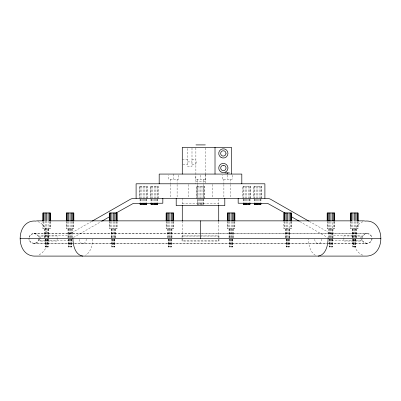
<?xml version="1.0" encoding="UTF-8"?>
<svg xmlns="http://www.w3.org/2000/svg" width="401" height="401" viewBox="0 0 401 401"><rect width="100%" height="100%" fill="white"/><g stroke="black" fill="none" stroke-linecap="round" stroke-linejoin="round"><path stroke-width="0.3" stroke-dasharray="2 1.5" d="M92.631 239.046C92.395 244.916 91.012 251.953 85.639 255.252M48 238.475C47.95 245.121 44.802 252.52 38.326 255.151M353.091 237.327C353.326 230.871 356.82 223.848 363.201 221.593M39.103 239.006C38.807 245.292 28.591 244.755 28.862 238.475M372.138 238.475C372.133 241.242 369.742 243.633 366.975 243.638L328.028 243.638M29.423 237.502L29.814 236.044L31.594 234.264L34.025 233.613L366.975 233.613L369.406 234.264L371.186 236.044L371.577 237.502M38.757 238.961L38.235 240.906L36.456 242.685L34.025 243.332L31.594 242.685L29.814 240.906L29.163 238.475M362.113 238.475L362.765 236.044L364.544 234.264L366.975 233.613M371.837 238.475L371.186 240.906L369.406 242.685L366.975 243.332L34.025 243.332M195.883 163.643L196.234 161.919L195.883 160.194M91.669 221.417L66.446 235.788L40.1 236.044L40.1 240.906L66.772 240.72A10.501 10.501 0 0 0 68.596 240.174L70.807 238.996M73.513 237.442L101.122 221.593M182.275 159.367L187.618 159.367M191.994 159.367L195.883 159.367M187.618 161.919L191.994 161.919M182.866 164.47L187.618 164.47M191.994 164.47L195.883 164.47M205.482 179.172L195.518 179.172L195.518 175.207M195.944 181.362L205.362 181.362L205.362 175.182M182.275 203.232L218.725 203.232M34.025 233.307L199.292 233.307M201.107 233.307L366.975 233.307M182.275 236.044L218.725 236.044M34.025 243.638L72.972 243.638M74.2 243.638L326.8 243.638M366.975 243.638C364.444 243.613 362.053 241.577 361.897 239.006M366.975 243.332L364.544 242.685L362.765 240.906L362.243 238.961M34.025 233.613L36.456 234.264L38.235 236.044L38.887 238.475M362.674 255.151C356.198 252.52 353.05 245.121 353 238.475M37.799 221.593C44.18 223.848 47.674 230.871 47.909 237.327M315.361 255.252C309.988 251.953 308.605 244.916 308.369 239.046M309.331 221.417L334.554 235.788L360.9 236.044L360.9 240.906L334.228 240.72A10.501 10.501 0 0 1 332.404 240.174L330.193 238.996M299.878 221.593L327.487 237.442M361.266 237.623L361.266 235.923L343.888 235.923L343.888 241.026L361.266 241.026L361.266 238.189M358.128 221.462L358.128 228.75L350.594 228.75L350.594 221.462M357.842 221.462L357.842 228.75M357.025 221.462L357.025 228.75M356.429 228.75L356.429 238.475M356.268 228.75L356.268 238.475M355.882 239.081L355.882 246.981L352.845 246.981L352.845 239.081M355.802 221.462L355.822 238.475M355.767 239.081L355.767 246.981M355.436 239.081L355.436 246.981M355.151 228.75L355.151 238.475M354.945 239.081L354.945 246.981M354.364 221.462L354.364 238.475M354.364 239.081L354.364 246.981M353.782 239.081L353.782 246.981M353.572 228.75L353.572 238.475M353.286 239.081L353.286 246.981M352.96 239.081L352.96 246.981M352.92 221.462L352.9 238.475M352.454 228.75L352.454 238.475M352.294 228.75L352.294 238.475M351.697 221.462L351.697 228.75M350.88 221.462L350.88 228.75M334.705 221.462L334.705 228.75L327.171 228.75L327.171 221.462M334.419 221.462L334.419 228.75M333.602 221.462L333.602 228.75M333.005 228.75L333.005 238.475M332.845 228.75L332.845 238.475M332.399 238.475L332.379 221.462M332.459 239.081L332.459 246.981L329.416 246.981L329.416 239.081M332.339 239.081L332.339 246.981M332.013 239.081L332.013 246.981M331.727 228.75L331.727 238.475M331.517 239.081L331.517 246.981M330.935 221.462L330.935 238.475M330.935 239.081L330.935 246.981M330.359 239.081L330.359 246.981M330.148 228.75L330.148 238.475M329.863 239.081L329.863 246.981M329.497 221.462L329.477 238.475M329.537 239.081L329.537 246.981M329.031 228.75L329.031 238.475M328.87 228.75L328.87 238.475M328.274 221.462L328.274 228.75M327.457 221.462L327.457 228.75M291.422 221.462L291.422 228.75L283.888 228.75L283.888 221.462M291.136 221.462L291.136 228.75M290.319 221.462L290.319 228.75M289.722 228.75L289.722 238.475M289.562 228.75L289.562 238.475M289.116 238.475L289.096 221.462M289.176 239.081L289.176 246.981L286.139 246.981L286.139 239.081M289.061 239.081L289.061 246.981M288.73 239.081L288.73 246.981M288.444 228.75L288.444 238.475M288.239 239.081L288.239 246.981M287.657 221.462L287.657 238.475M287.657 239.081L287.657 246.981M287.076 239.081L287.076 246.981M286.865 228.75L286.865 238.475M286.58 239.081L286.58 246.981M286.214 221.462L286.194 238.475M286.254 239.081L286.254 246.981M285.748 228.75L285.748 238.475M285.592 228.75L285.592 238.475M284.991 221.462L284.991 228.75M284.174 221.462L284.174 228.75M261.502 198.375L261.502 186.224L253.723 186.224L253.723 198.375M261.206 186.224L261.206 198.375M260.956 198.981L260.956 202.625M260.7 198.981L260.7 202.625M260.359 186.224L260.359 198.375M259.973 198.981L259.973 202.625M259.101 186.224L259.101 198.375M258.891 198.981L258.891 202.625M257.612 186.224L257.612 198.375M257.612 198.981L257.612 202.625M256.334 198.981L256.334 202.625M256.124 186.224L256.124 198.375M255.252 198.981L255.252 202.625M254.861 186.224L254.861 198.375M254.525 198.981L254.525 202.625M254.269 198.981L254.269 202.625M254.018 186.224L254.018 198.375M250.565 198.375L250.565 186.224L242.785 186.224L242.785 198.375M250.269 186.224L250.269 198.375M250.018 198.981L250.018 202.625M249.763 198.981L249.763 202.625M249.427 186.224L249.427 198.375M249.041 198.981L249.041 202.625M248.164 186.224L248.164 198.375M247.953 198.981L247.953 202.625M246.675 186.224L246.675 198.375M246.675 198.981L246.675 202.625M245.397 198.981L245.397 202.625M245.186 186.224L245.186 198.375M244.314 198.981L244.314 202.625M243.928 186.224L243.928 198.375M243.587 198.981L243.587 202.625M243.332 198.981L243.332 202.625M243.081 186.224L243.081 198.375M234.871 221.462L234.871 228.75L227.337 228.75L227.337 221.462M234.585 221.462L234.585 228.75M233.768 221.462L233.768 228.75M233.171 228.75L233.171 238.475M233.011 228.75L233.011 238.475M232.565 228.75L232.565 238.475M232.625 239.081L232.625 246.981L229.588 246.981L229.588 239.081M232.545 221.462L232.545 228.75M232.51 239.081L232.51 246.981M232.214 175.207L232.214 179.172L222.249 179.172L222.249 175.207M232.179 239.081L232.179 246.981M231.893 228.75L231.893 238.475M231.688 239.081L231.688 246.981M231.106 221.462L231.106 238.475M231.106 239.081L231.106 246.981M230.575 179.172L230.575 183.217M230.57 184.4L230.57 198.375M230.525 239.081L230.525 246.981M230.314 228.75L230.314 238.475M230.029 239.081L230.029 246.981M229.663 221.462L229.643 238.475M229.703 239.081L229.703 246.981M229.197 228.75L229.197 238.475M229.041 228.75L229.041 238.475M228.44 221.462L228.44 228.75M227.623 221.462L227.623 228.75M227.232 175.152L227.232 179.172M223.893 179.172L223.893 183.793M223.888 184.4L223.888 198.375M218.971 237.623L218.971 235.923L182.029 235.923L182.029 241.026L218.971 241.026L218.971 238.189M218.725 198.981L218.725 205.207M218.725 221.748L218.725 240.906L182.275 240.906L182.275 221.748M212.65 184.4L212.65 198.375M205.482 174.069L205.482 183.182M205.362 147.959L205.362 174.565M204.39 198.375L204.39 186.224L196.61 186.224L196.61 198.375M204.094 186.224L204.094 198.375M203.843 179.172L203.843 183.217M203.843 184.4L203.843 198.375M203.843 198.981L203.843 204.45L197.157 204.45L197.157 198.981M203.588 198.981L203.588 204.45M203.252 186.224L203.252 198.375M202.861 198.981L202.861 204.45M201.989 186.224L201.989 198.375M201.778 198.981L201.778 204.45M200.5 175.207L200.5 179.172M200.5 186.224L200.5 198.375M200.5 198.981L200.5 204.45M199.222 198.981L199.222 204.45M199.011 186.224L199.011 198.375M198.139 198.981L198.139 204.45M197.748 186.224L197.748 198.375M197.412 198.981L197.412 204.45M197.157 179.172L197.157 183.793M197.157 184.4L197.157 198.375M196.906 186.224L196.906 198.375M195.883 147.949L195.883 183.793M191.994 147.949L191.994 166.295L187.618 166.295L187.618 147.949M188.35 184.4L188.35 198.375M182.275 198.375L182.275 205.207M178.751 175.207L178.751 179.172L168.786 179.172L168.786 175.207M177.107 179.172L177.107 183.217M177.112 184.4L177.112 198.375M173.768 174.069L173.768 179.172M173.663 221.462L173.663 228.75L166.129 228.75L166.129 221.462M173.377 221.462L173.377 228.75M172.56 221.462L172.56 228.75M171.959 228.75L171.959 238.475M171.803 228.75L171.803 238.475M171.412 239.081L171.412 246.981L168.375 246.981L168.375 239.081M171.337 221.462L171.357 238.475M171.297 239.081L171.297 246.981M170.971 239.081L170.971 246.981M170.686 228.75L170.686 238.475M170.425 179.172L170.425 183.793M170.43 184.4L170.43 198.375M170.475 239.081L170.475 246.981M169.894 221.462L169.894 238.475M169.894 239.081L169.894 246.981M169.312 239.081L169.312 246.981M169.107 228.75L169.107 238.475M168.821 239.081L168.821 246.981M168.49 239.081L168.49 246.981M168.455 221.462L168.435 238.475M167.989 228.75L167.989 238.475M167.829 228.75L167.829 238.475M167.232 221.462L167.232 228.75M166.415 221.462L166.415 228.75M158.215 198.375L158.215 186.224L150.435 186.224L150.435 198.375M157.919 186.224L157.919 198.375M157.668 198.981L157.668 202.625M157.413 198.981L157.413 202.625M157.072 186.224L157.072 198.375M156.686 198.981L156.686 202.625M155.814 186.224L155.814 198.375M155.603 198.981L155.603 202.625M154.325 186.224L154.325 198.375M154.325 198.981L154.325 202.625M153.047 198.981L153.047 202.625M152.836 186.224L152.836 198.375M151.959 198.981L151.959 202.625M151.573 186.224L151.573 198.375M151.237 198.981L151.237 202.625M150.982 198.981L150.982 202.625M150.731 186.224L150.731 198.375M147.277 198.375L147.277 186.224L139.498 186.224L139.498 198.375M146.982 186.224L146.982 198.375M146.731 198.981L146.731 202.625M146.475 198.981L146.475 202.625M146.139 186.224L146.139 198.375M145.748 198.981L145.748 202.625M144.876 186.224L144.876 198.375M144.666 198.981L144.666 202.625M143.388 186.224L143.388 198.375M143.388 198.981L143.388 202.625M142.109 198.981L142.109 202.625M141.899 186.224L141.899 198.375M141.027 198.981L141.027 202.625M140.641 186.224L140.641 198.375M140.3 198.981L140.3 202.625M140.044 198.981L140.044 202.625M139.794 186.224L139.794 198.375M117.112 221.462L117.112 228.75L109.578 228.75L109.578 221.462M116.826 221.462L116.826 228.75M116.009 221.462L116.009 228.75M115.408 228.75L115.408 238.475M115.252 228.75L115.252 238.475M114.861 239.081L114.861 246.981L111.824 246.981L111.824 239.081M114.786 221.462L114.806 238.475M114.746 239.081L114.746 246.981M114.42 239.081L114.42 246.981M114.135 228.75L114.135 238.475M113.924 239.081L113.924 246.981M113.343 221.462L113.343 238.475M113.343 239.081L113.343 246.981M112.761 239.081L112.761 246.981M112.556 228.75L112.556 238.475M112.27 239.081L112.27 246.981M111.939 239.081L111.939 246.981M111.904 221.462L111.884 238.475M111.438 228.75L111.438 238.475M111.277 228.75L111.277 238.475M110.681 221.462L110.681 228.75M109.864 221.462L109.864 228.75M73.829 221.462L73.829 228.75L66.295 228.75L66.295 221.462M73.543 221.462L73.543 228.75M72.726 221.462L72.726 228.75M72.13 228.75L72.13 238.475M71.969 228.75L71.969 238.475M71.584 239.081L71.584 246.981L68.541 246.981L68.541 239.081M71.503 221.462L71.523 238.475M71.463 239.081L71.463 246.981M71.137 239.081L71.137 246.981M70.852 228.75L70.852 238.475M70.641 239.081L70.641 246.981M70.065 221.462L70.065 238.475M70.065 239.081L70.065 246.981M69.483 239.081L69.483 246.981M69.273 228.75L69.273 238.475M68.987 239.081L68.987 246.981M68.661 239.081L68.661 246.981M68.621 221.462L68.601 238.475M68.155 228.75L68.155 238.475M67.995 228.75L67.995 238.475M67.398 221.462L67.398 228.75M66.581 221.462L66.581 228.75M50.406 221.462L50.406 228.75L42.872 228.75L42.872 221.462M50.12 221.462L50.12 228.75M49.303 221.462L49.303 228.75M48.706 228.75L48.706 238.475M48.546 228.75L48.546 238.475M48.1 228.75L48.1 238.475M48.155 239.081L48.155 246.981L45.118 246.981L45.118 239.081M48.08 220.856L48.08 228.75M48.04 239.081L48.04 246.981M47.714 239.081L47.714 246.981M47.428 228.75L47.428 238.475M47.218 239.081L47.218 246.981M46.636 220.856L46.636 238.475M46.636 239.081L46.636 246.981M46.055 239.081L46.055 246.981M45.849 228.75L45.849 238.475M45.564 239.081L45.564 246.981M45.198 220.856L45.178 238.475M45.233 239.081L45.233 246.981M44.732 228.75L44.732 238.475M44.571 228.75L44.571 238.475M43.975 221.462L43.975 228.75M43.158 221.462L43.158 228.75M39.734 237.623L39.734 235.923L57.112 235.923L57.112 241.026L39.734 241.026L39.734 238.189M29.113 236.876A5.163 5.163 0 0 1 38.937 236.876M86.415 239.011A5.163 3.654 -90 0 1 82.781 243.638A5.163 3.654 -90 0 1 79.152 239.011M362.063 236.876A5.163 5.163 0 0 1 371.887 236.876M321.848 239.011A5.163 3.654 -90 0 1 318.219 243.638A5.163 3.654 -90 0 1 314.584 239.011"/><path stroke-width="0.6" d="M328.098 238.475C327.933 245.111 326.043 254.861 318.219 256.094M364.795 221.126C385.005 218.751 386.529 254.941 366.975 256.094L34.025 256.094C14.471 254.941 15.995 218.751 36.205 221.126M92.21 221.106L130.691 199.102A10.501 10.501 0 0 1 132.51 198.555L268.49 198.555A10.501 10.501 0 0 1 270.309 199.102L308.79 221.106M101.664 221.282L109.784 216.62M115.739 213.202L133.448 203.332L162.831 203.232L162.831 198.375M223.347 165.322L222.009 165.688L221.026 166.656L220.67 167.994L221.026 169.332L222.009 170.305L223.347 170.666A2.687 2.687 0 0 0 226.019 167.979A2.687 2.687 0 0 0 223.347 165.292M195.944 144.906L205.362 144.906M225.056 172.856L229.407 172.856M36.551 220.856L44.065 220.856M49.624 220.856L351.376 220.856M356.935 220.856L364.449 220.856M20.05 238.475L380.95 238.475M82.781 256.094C74.957 254.861 73.067 245.111 72.902 238.475M285.261 213.202L267.552 203.332L238.169 203.232L238.169 198.375M291.216 216.62L299.336 221.282M358.128 220.856L358.128 212.956L350.594 212.956L350.594 220.856M357.842 212.956L357.842 220.856M357.025 212.956L357.025 220.856M355.802 212.956L355.802 220.856M354.364 212.956L354.364 220.856M352.92 212.956L352.92 220.856M351.697 212.956L351.697 220.856M350.88 212.956L350.88 220.856M334.705 220.856L334.705 212.956L327.171 212.956L327.171 220.856M334.419 212.956L334.419 220.856M333.602 212.956L333.602 220.856M332.379 212.956L332.379 220.856M330.935 212.956L330.935 220.856M329.497 212.956L329.497 220.856M328.274 212.956L328.274 220.856M327.457 212.956L327.457 220.856M291.422 220.856L291.422 212.956L283.888 212.956L283.888 220.856M291.136 212.956L291.136 220.856M290.319 212.956L290.319 220.856M289.096 212.956L289.096 220.856M287.657 212.956L287.657 220.856M286.214 212.956L286.214 220.856M284.991 212.956L284.991 220.856M284.174 212.956L284.174 220.856M264.901 198.375L264.901 183.793L136.099 183.793L136.099 198.375M260.956 203.232L260.956 204.45L254.269 204.45L254.269 203.232M260.7 203.232L260.7 204.45M259.973 203.232L259.973 204.45M258.891 203.232L258.891 204.45M257.612 203.232L257.612 204.45M256.334 203.232L256.334 204.45M255.252 203.232L255.252 204.45M254.525 203.232L254.525 204.45M250.018 203.232L250.018 204.45L243.332 204.45L243.332 203.232M249.763 203.232L249.763 204.45M249.041 203.232L249.041 204.45M247.953 203.232L247.953 204.45M246.675 203.232L246.675 204.45M245.397 203.232L245.397 204.45M244.314 203.232L244.314 204.45M243.587 203.232L243.587 204.45M241.813 183.793L241.813 174.069L159.187 174.069L159.187 183.793M234.871 220.856L234.871 212.956L227.337 212.956L227.337 220.856M234.585 212.956L234.585 220.856M233.768 212.956L233.768 220.856M232.545 212.956L232.545 220.856M231.487 174.069L231.487 147.337L182.275 147.337L182.275 174.069M231.106 212.956L231.106 220.856M229.663 212.956L229.663 220.856M228.44 212.956L228.44 220.856M227.623 212.956L227.623 220.856M227.232 172.856L227.232 174.004M224.801 198.375L224.801 205.663L176.199 205.663L176.199 198.375M218.725 205.207L218.725 221.227M215.011 147.337L215.011 174.069M200.5 220.856L200.5 238.475M182.275 205.207L182.275 221.227M173.663 220.856L173.663 212.956L166.129 212.956L166.129 220.856M173.377 212.956L173.377 220.856M172.56 212.956L172.56 220.856M171.337 212.956L171.337 220.856M169.894 212.956L169.894 220.856M168.455 212.956L168.455 220.856M167.232 212.956L167.232 220.856M166.415 212.956L166.415 220.856M157.668 203.232L157.668 204.45L150.982 204.45L150.982 203.232M157.413 203.232L157.413 204.45M156.686 203.232L156.686 204.45M155.603 203.232L155.603 204.45M154.325 203.232L154.325 204.45M153.047 203.232L153.047 204.45M151.959 203.232L151.959 204.45M151.237 203.232L151.237 204.45M146.731 203.232L146.731 204.45L140.044 204.45L140.044 203.232M146.475 203.232L146.475 204.45M145.748 203.232L145.748 204.45M144.666 203.232L144.666 204.45M143.388 203.232L143.388 204.45M142.109 203.232L142.109 204.45M141.027 203.232L141.027 204.45M140.3 203.232L140.3 204.45M117.112 220.856L117.112 212.956L109.578 212.956L109.578 220.856M116.826 212.956L116.826 220.856M116.009 212.956L116.009 220.856M114.786 212.956L114.786 220.856M113.343 212.956L113.343 220.856M111.904 212.956L111.904 220.856M110.681 212.956L110.681 220.856M109.864 212.956L109.864 220.856M73.829 220.856L73.829 212.956L66.295 212.956L66.295 220.856M73.543 212.956L73.543 220.856M72.726 212.956L72.726 220.856M71.503 212.956L71.503 220.856M70.065 212.956L70.065 220.856M68.621 212.956L68.621 220.856M67.398 212.956L67.398 220.856M66.581 212.956L66.581 220.856M50.406 220.856L50.406 212.956L42.872 212.956L42.872 220.856M50.12 212.956L50.12 220.856M49.303 212.956L49.303 220.856M48.08 212.956L48.08 220.856M46.636 212.956L46.636 220.856M45.198 212.956L45.198 220.856M43.975 212.956L43.975 220.856M43.158 212.956L43.158 220.856M226.019 153.413L225.653 154.751L224.68 155.733L223.347 156.084A2.662 2.662 0 0 1 220.67 153.428A2.662 2.662 0 0 1 223.347 150.766L224.68 151.092L225.653 152.074L226.019 153.413M221.036 157.413A4.617 4.617 0 0 0 227.963 153.413A4.617 4.617 0 0 0 221.036 149.413A4.617 4.617 0 0 0 221.036 157.413M221.036 171.994A4.617 4.617 0 0 0 227.963 167.994A4.617 4.617 0 0 0 221.036 163.994A4.617 4.617 0 0 0 221.036 171.994"/></g></svg>
